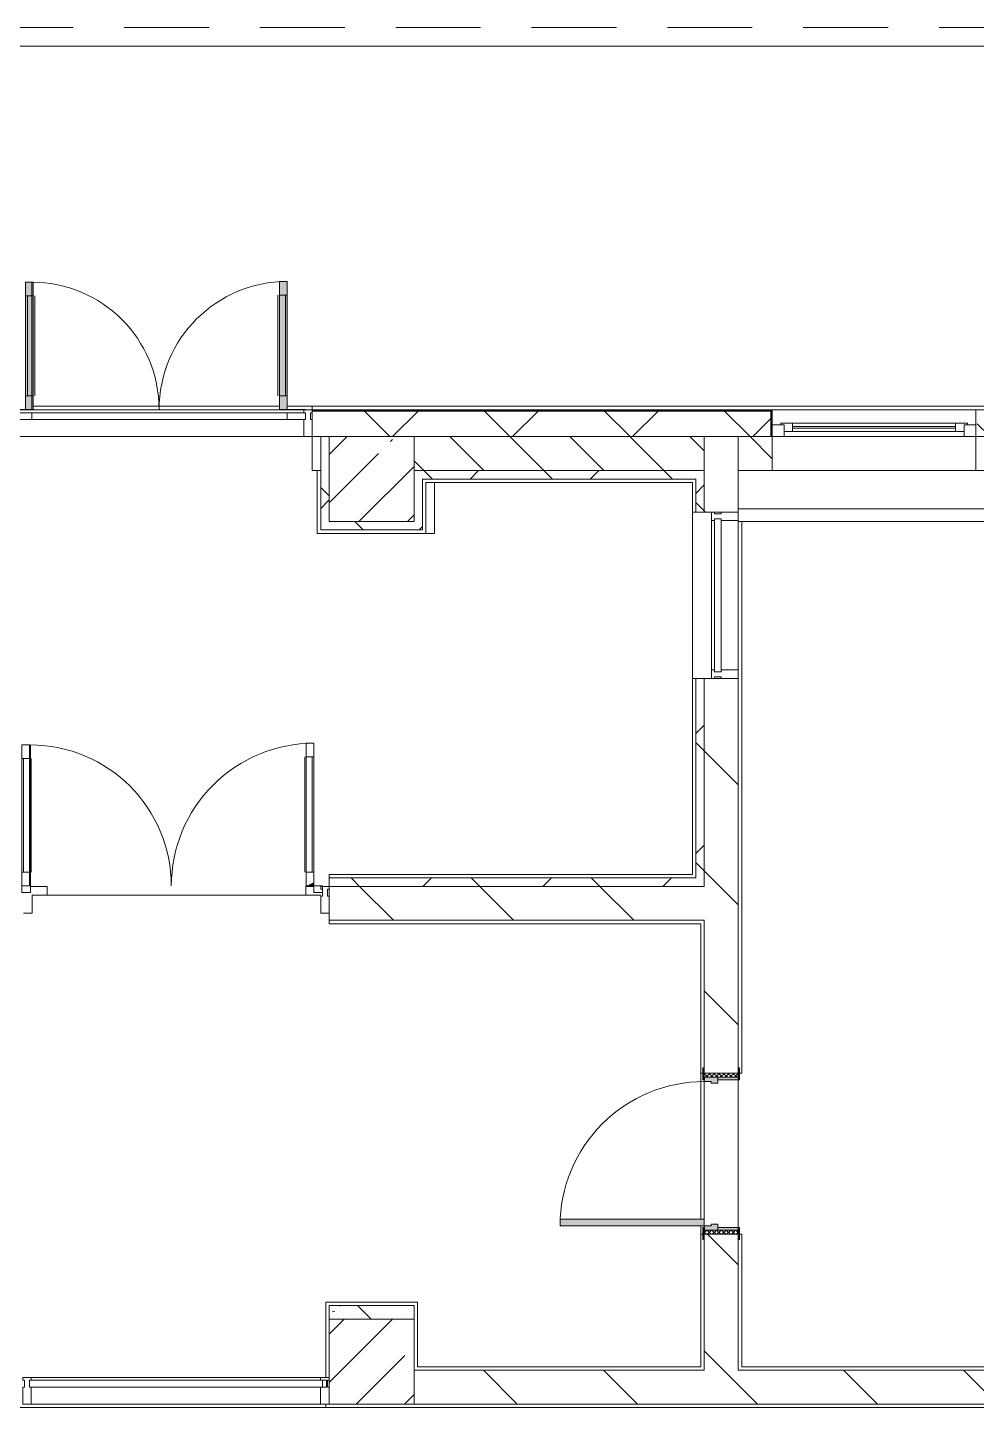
# Model space of a CAD drawing. Header units: millimetres. Extents: x -4060 to 187734, y -8553 to 29000.
# Drawn here: x 174548 to 180136, y 13380 to 21510 of the extents above; entities that cross this region are included whole.
import ezdxf

# ---------------------------------------------------------------- set-up
doc = ezdxf.new("R2010")
doc.units = ezdxf.units.MM
doc.linetypes.add('200_ШТРИХ__ш1_п0_6_', pattern=[800, 500, -300])
for name, color, linetype, lineweight, true_color in [('A-DETL-GENF-6', 7, 'Continuous', 5, 0xaaaaaa), ('A-DETL-GENF-7', 7, 'Continuous', 5, 0xe2e2e2), ('A-DOOR-2', 7, 'Continuous', 5, 0xaaaaaa), ('A-DOOR-3', 7, 'Continuous', 5, 0xe2e2e2), ('A-DOOR-FRAM-2', 7, 'Continuous', 5, 0xe2e2e2), ('A-DOOR-FRAM-3', 7, 'Continuous', 5, 0xaaaaaa), ('A-FLOR-1', 7, 'Continuous', 5, 0xaaaaaa), ('I-WALL-24', 7, 'Continuous', 5, 0x787878)]:
    doc.layers.add(name, color=color, linetype=linetype, lineweight=lineweight, true_color=true_color)
for name, color, linetype, lineweight in [('A-DETL-MBND-1', 7, '200_ШТРИХ__ш1_п0_6_', 9), ('A-GLAZ-2', 7, 'Continuous', 5), ('A-GLAZ-CURT-2', 7, 'Continuous', 5), ('A-GLAZ-CWMG-2', 7, 'Continuous', 5), ('A-WALL', 7, 'Continuous', 9), ('A-WALL-9', 7, 'Continuous', 5), ('I-WALL-22', 7, 'Continuous', 5), ('S-COLS-2', 7, 'Continuous', 5)]:
    doc.layers.add(name, color=color, linetype=linetype, lineweight=lineweight)
pattern_1 = [(135, (60723.74, 0), (-353.5534, -353.5534), [])]
pattern_2 = [(135, (60723.74, 0), (-176.7767, -176.7767), [])]
pattern_3 = [(45, (60723.74, 0), (-353.5534, 353.5534), []), (135, (60723.74, 0), (-353.5534, -353.5534), [])]

# ---------------------------------------------------------------- blocks, each defined once
blk = doc.blocks.new('110_Дверь_СКБ_1Ст_Внутренняя1 - Д-14_п_ 950x2100h_охрана-33310230-1_5_1_птичка')
at = {"layer": 'A-DOOR-2'}
h = blk.add_hatch(dxfattribs=at)
h.set_pattern_fill('FP_62', color=256, style=0, pattern_type=2)
h.set_pattern_definition([(135, (1826.41, 164.685), (-14.14214, -14.14214), []), (225, (1826.41, 164.685), (14.14214, -14.14214), [])])
h.paths.add_polyline_path([(462.5, 100), (462.5, -100), (487.5, -100), (487.5, 100)])
at = {"layer": 'A-DOOR-3'}
h = blk.add_hatch(color=256, dxfattribs=at)
h.paths.add_polyline_path([(-437.5, 20), (-402.5, 20), (-402.5, 60), (-412.5, 60), (-412.5, 100), (-437.5, 100)])
h.paths.add_polyline_path([(427.5, 20), (462.5, 20), (462.5, 100), (437.5, 100), (437.5, 60), (427.5, 60), (427.5, 44)])
at = {"layer": 'A-DOOR-FRAM-2'}
for points in [[(-412.5, 120), (-412.5, 100), (-372.5, 100), (-372.5, 950), (-412.5, 950)], [(-492.5, 108), (-492.5, 100), (-422.5, 100), (-422.5, 108), (-462.5, 108)], [(447.5, 108), (447.5, 100), (517.5, 100), (517.5, 108), (462.5, 108)], [(-437.5, -100), (-422.5, -100), (-422.5, 20), (-437.5, 20), (-437.5, -9.6)], [(447.5, -9.6), (449.1, -100), (462.5, -100), (462.5, 20), (447.5, 20)], [(-492.5, -100), (-492.5, -108), (-422.5, -108), (-422.5, -100), (-462.5, -100)], [(447.5, -102.9), (447.5, -108), (517.5, -108), (517.5, -100), (447.5, -100)]]:
    blk.add_hatch(color=256, dxfattribs=at).paths.add_polyline_path(points)
at = {"layer": 'A-DOOR-FRAM-3'}
h = blk.add_hatch(dxfattribs=at)
h.set_pattern_fill('FP_63', color=256, style=0, pattern_type=2)
h.set_pattern_definition([(45, (-296.384, 164.685), (-14.1421, 14.1421), []), (135, (-296.384, 164.685), (-14.1421, -14.1421), [])])
h.paths.add_polyline_path([(-462.5, -100), (-437.5, -100), (-437.5, 100), (-462.5, 100), (-462.5, -9.6)])
at = {"layer": 'A-DOOR-2'}
for p, q in [((-412.5, 950), (-412.5, 100)), ((-372.5, 950), (-412.5, 950)), ((-372.5, 100), (-372.5, 950)), ((-412.5, 100), (-372.5, 100))]:
    blk.add_line(p, q, dxfattribs=at)
blk.add_arc((-412.5, 100), 850, 360, 90, dxfattribs=at)
at = {"layer": 'A-DOOR-FRAM-3'}
for p, q in [((-422.5, 108), (-492.5, 108)), ((-492.5, 108), (-492.5, 100)), ((-492.5, 100), (-422.5, 100)), ((-437.5, 100), (-462.5, 100)), ((-462.5, 100), (-462.5, -100)), ((-412.5, 100), (-437.5, 100)), ((-437.5, 100), (-437.5, 20)), ((-437.5, -100), (-437.5, 100)), ((-422.5, 100), (-437.5, 100)), ((-437.5, 100), (-437.5, 99)), ((-437.5, 99), (-422.5, 99)), ((-422.5, 100), (-422.5, 108)), ((-422.5, 99), (-422.5, 100)), ((-412.5, 60), (-412.5, 100)), ((437.5, 100), (437.5, 60)), ((462.5, 100), (437.5, 100)), ((517.5, 108), (447.5, 108)), ((447.5, 108), (447.5, 100)), ((462.5, 100), (447.5, 100)), ((447.5, 100), (447.5, 99)), ((447.5, 100), (517.5, 100)), ((447.5, 99), (462.5, 99)), ((462.5, 20), (462.5, 100)), ((487.5, 100), (462.5, 100)), ((462.5, 100), (462.5, -100)), ((462.5, 99), (462.5, 100)), ((487.5, -100), (487.5, 100)), ((517.5, 100), (517.5, 108)), ((-437.5, 20), (-402.5, 20)), ((-422.5, 20), (-437.5, 20)), ((-437.5, 20), (-437.5, -100)), ((-422.5, -100), (-422.5, 20)), ((-402.5, 60), (-412.5, 60)), ((-402.5, 20), (-402.5, 60)), ((437.5, 60), (427.5, 60)), ((427.5, 60), (427.5, 20)), ((427.5, 20), (462.5, 20)), ((462.5, 20), (447.5, 20)), ((447.5, 20), (447.5, -100)), ((462.5, -100), (462.5, 20)), ((-422.5, -100), (-492.5, -100)), ((-492.5, -100), (-492.5, -108)), ((-492.5, -108), (-422.5, -108)), ((-462.5, -100), (-437.5, -100)), ((-437.5, -100), (-422.5, -100)), ((-422.5, -108), (-422.5, -100)), ((447.5, -100), (462.5, -100)), ((517.5, -100), (447.5, -100)), ((447.5, -100), (447.5, -108)), ((447.5, -108), (517.5, -108)), ((462.5, -100), (487.5, -100)), ((517.5, -108), (517.5, -100))]:
    blk.add_line(p, q, dxfattribs=at)
blk = doc.blocks.new('Прямоугольный импост - Импост структурный с накладкой - 160мм-22852563-1_5_1_птичка')
at = {"layer": 'A-GLAZ-CWMG-2'}
for p, q in [((-50, 40), (-50, 140)), ((-50, 140), (0, 140)), ((0, 140), (0, 40)), ((-50, -17), (-50, 0)), ((-10, 40), (-10, 0)), ((0, 40), (-10, 40)), ((-10, 0), (0, 0)), ((0, 0), (0, -17)), ((0, -17), (-50, -17))]:
    blk.add_line(p, q, dxfattribs=at)
blk = doc.blocks.new('Дверь_Витражная_СКБ_2Ст - ВН-5-31911725-1_5_1_птичка')
at = {"layer": 'A-DETL-GENF-7'}
for points in [[(-788, 20), (-743, 20), (-743, 770), (-788, 770), (-788, 40)], [(746, 20), (752, 20), (752, 774), (707, 774), (707, 20)]]:
    blk.add_hatch(color=256, dxfattribs=at).paths.add_polyline_path(points)
at = {"layer": 'A-DETL-GENF-6'}
for p, q in [((-788, 770), (-743, 770)), ((-788, 770), (-788, 20)), ((-743, 770), (-788, 770)), ((-788, 770), (-788, 20)), ((-743, 770), (-743, 20)), ((-743, 20), (-743, 770)), ((752, 774), (707, 774)), ((707, 774), (707, 20)), ((752, 774), (707, 774)), ((707, 774), (707, 20)), ((752, 774), (752, 20)), ((752, 20), (752, 774)), ((-788, 690), (-743, 690)), ((-778, 690), (-778, 100)), ((-734, 690), (-734, 100)), ((698, 694), (698, 100)), ((752, 694), (707, 694)), ((742, 694), (742, 100)), ((-788, 100), (-743, 100)), ((752, 100), (707, 100)), ((-752, 20), (-860, 20)), ((-752, 20), (-860, 20)), ((-743, 20), (-788, 20)), ((-788, 20), (-743, 20)), ((707, 20), (752, 20)), ((707, 20), (752, 20)), ((752, 20), (860, 20)), ((860, 20), (752, 20))]:
    blk.add_line(p, q, dxfattribs=at)
at = {"layer": 'A-DOOR-2'}
for p, q in [((-752, 770), (-752, 20)), ((752, 774), (752, 20)), ((-752, 0), (-860, 0)), ((-860, 0), (-860, -40)), ((-752, -40), (-752, 0)), ((860, 0), (752, 0)), ((752, 0), (752, -40)), ((860, -40), (860, 0)), ((-860, -40), (-752, -40)), ((752, -40), (860, -40))]:
    blk.add_line(p, q, dxfattribs=at)
for centre, radius, start, end in [((-752, 20), 750, 360, 90), ((752, 20), 754, 90, 180)]:
    blk.add_arc(centre, radius, start, end, dxfattribs=at)
blk = doc.blocks.new('Прямоугольный импост - Импост структурный с накладкой - 160мм-24260934-1_5_1_птичка')
at = {"layer": 'A-GLAZ-CWMG-2'}
for p, q in [((115450.4, 19257), (113750.4, 19257)), ((115352.4, 19240), (113848.4, 19240)), ((115352.4, 19200), (113848.4, 19200)), ((115450.4, 19100), (113750.4, 19100))]:
    blk.add_line(p, q, dxfattribs=at)
blk = doc.blocks.new('Дверь_Витражная_остекление_ - ВВ-14 остекление-32472302-1_5_1_птичка')
at = {"layer": 'A-DETL-GENF-7'}
blk.add_hatch(color=256, dxfattribs=at).paths.add_polyline_path([(-792.9, -20), (-835, -20), (-835, -41.3), (-818.7, -33.1)])
at = {"layer": 'A-DETL-GENF-6'}
for p, q in [((-790, -20), (-835, -20)), ((-835, -860), (-835, -20)), ((-790, -20), (-835, -20)), ((-835, -20), (-835, -860)), ((-790, -860), (-790, -20)), ((-790, -860), (-790, -20)), ((840, -850), (840, -20)), ((840, -20), (840, -850)), ((885, -850), (885, -20)), ((885, -850), (885, -20)), ((-835, -100), (-790, -100)), ((-825, -780), (-825, -100)), ((-781, -780), (-781, -100)), ((831, -770), (831, -100)), ((885, -100), (840, -100)), ((875, -770), (875, -100)), ((-835, -780), (-790, -780)), ((885, -770), (840, -770)), ((-835, -860), (-790, -860)), ((-835, -860), (-790, -860)), ((885, -850), (840, -850)), ((840, -850), (885, -850))]:
    blk.add_line(p, q, dxfattribs=at)
at = {"layer": 'A-DOOR-2'}
for p, q in [((-885, 20), (-835, 20)), ((-885, -20), (-885, 20)), ((-835, 20), (-835, -20)), ((835, 20), (885, 20)), ((835, -20), (835, 20)), ((885, 20), (885, -20)), ((-835, -20), (-885, -20)), ((-835, -860), (-835, -20)), ((835, -850), (835, -20)), ((885, -20), (835, -20))]:
    blk.add_line(p, q, dxfattribs=at)
for centre, radius, start, end in [((-835, -20), 840, 270, 0), ((835, -20), 830, 180, 270)]:
    blk.add_arc(centre, radius, start, end, dxfattribs=at)
blk = doc.blocks.new('Прямоугольный импост - Импост структурный с накладкой - 160мм Темный-V143-1_5_1_птичка')
at = {"layer": 'A-GLAZ-CWMG-2'}
for p, q in [((-25, 0), (-25, 17)), ((-25, 17), (25, 17)), ((-15, 0), (-25, 0)), ((-15, -40), (-15, 0)), ((25, 0), (15, 0)), ((15, 0), (15, -40)), ((25, 17), (25, 0)), ((-25, -140), (-25, -40)), ((-25, -40), (-15, -40)), ((15, -40), (25, -40)), ((25, -40), (25, -140)), ((25, -140), (-25, -140))]:
    blk.add_line(p, q, dxfattribs=at)
blk = doc.blocks.new('Системная панель - Стекло - 40мм-24262626-1_5_1_птичка')
at = {"layer": 'A-GLAZ-CURT-2'}
h = blk.add_hatch(dxfattribs=at)
h.set_pattern_fill('FP_175', color=256, style=0, pattern_type=2)
h.set_pattern_definition([(135, (17665, -118370), (-1414.214, -1414.214), [1000, -3000]), (135, (18165, -119370), (-1414.214, -1414.214), [3000, -1000]), (135, (18665, -117370), (-1414.214, -1414.214), [1000, -3000])])
h.paths.add_polyline_path([(450, 0), (450, 40), (-450, 40), (-450, 0), (272.2, 0)])
for p, q in [((450, 40), (-450, 40)), ((-450, 40), (-450, 0)), ((-450, 0), (450, 0)), ((450, 0), (450, 40))]:
    blk.add_line(p, q, dxfattribs=at)
blk = doc.blocks.new('Прямоугольный импост - Импост структурный с накладкой - 160мм-20958586-1_5_1_птичка')
at = {"layer": 'A-GLAZ-CWMG-2'}
for p, q in [((117853, 17725), (117853, 18605)), ((118010, 17725), (118010, 18605))]:
    blk.add_line(p, q, dxfattribs=at)
blk = doc.blocks.new('Прямоугольный импост - Импост структурный с накладкой - 160мм-24262627-1_5_1_птичка')
at = {"layer": 'A-GLAZ-CWMG-2'}
for p, q in [((-50, 0), (-50, 17)), ((-50, 17), (0, 17)), ((-40, 0), (-50, 0)), ((-40, -40), (-40, 0)), ((0, 0), (-10, 0)), ((-10, 0), (-10, -40)), ((0, 17), (0, 0)), ((-50, -140), (-50, -40)), ((-50, -40), (-40, -40)), ((-10, -40), (0, -40)), ((0, -40), (0, -140)), ((0, -140), (-50, -140))]:
    blk.add_line(p, q, dxfattribs=at)
blk = doc.blocks.new('Прямоугольный импост - Импост структурный с накладкой - 160мм-24262628-1_5_1_птичка')
at = {"layer": 'A-GLAZ-CWMG-2'}
for p, q in [((0, 17), (-50, 17)), ((-50, 17), (-50, 0)), ((-50, 0), (-40, 0)), ((-40, 0), (-40, -40)), ((-10, -40), (-10, 0)), ((-10, 0), (0, 0)), ((0, 0), (0, 17)), ((-40, -40), (-50, -40)), ((-50, -40), (-50, -140)), ((0, -40), (-10, -40)), ((0, -140), (0, -40)), ((-50, -140), (0, -140))]:
    blk.add_line(p, q, dxfattribs=at)
blk = doc.blocks.new('120_Окно_СКБ_1Ст - 120_Окно_СКБ_1Ст_1200х2500_h_ с форточкой-22889524-1_5_1_птичка')
at = {"layer": 'A-GLAZ-2'}
for p, q in [((-600, 5), (-600, 75)), ((-600, 75), (-530, 75)), ((600, 75), (-600, 75)), ((-530, 5), (-600, 5)), ((-600, 5), (-550, 5)), ((-530, 5), (-550, 5)), ((-550, 5), (-550, -5)), ((-530, 75), (-530, 5)), ((530, 45), (-530, 45)), ((-530, 45), (-530, 5)), ((-480, -5), (-480, 45)), ((-480, 25), (480, 25)), ((480, 15), (-480, 15)), ((480, -5), (480, 45)), ((530, 5), (530, 75)), ((530, 75), (600, 75)), ((530, 5), (530, 45)), ((600, 5), (530, 5)), ((550, 5), (530, 5)), ((550, 5), (600, 5)), ((550, -5), (550, 5)), ((600, 75), (600, 5)), ((-550, -5), (550, -5)), ((550, -5), (-550, -5))]:
    blk.add_line(p, q, dxfattribs=at)
blk = doc.blocks.new('Системная панель - Стекло - 40мм-32354598-1_5_1_птичка')
at = {"layer": 'A-GLAZ-CURT-2'}
for p, q in [((875, 40), (-875, 40)), ((-875, 40), (-875, 0)), ((-875, 0), (875, 0)), ((875, 0), (875, 40))]:
    blk.add_line(p, q, dxfattribs=at)
blk = doc.blocks.new('Прямоугольный импост - Импост структурный с накладкой - 160мм Темный-32355000-1_5_1_птичка')
at = {"layer": 'A-GLAZ-CWMG-2'}
for p, q in [((113845.4, 13557), (115550, 13557)), ((113845.4, 13400), (115550, 13400))]:
    blk.add_line(p, q, dxfattribs=at)
blk = doc.blocks.new('Прямоугольный импост - Импост структурный с накладкой - 160мм Темный-V141-1_5_1_птичка')
at = {"layer": 'A-GLAZ-CWMG-2'}
for p, q in [((-25, 0), (-25, 17)), ((-25, 17), (25, 17)), ((-15, 0), (-25, 0)), ((-15, -40), (-15, 0)), ((25, 0), (15, 0)), ((15, 0), (15, -40)), ((25, 17), (25, 0)), ((-25, -140), (-25, -40)), ((-25, -40), (-15, -40)), ((15, -40), (25, -40)), ((25, -40), (25, -140)), ((25, -140), (-25, -140))]:
    blk.add_line(p, q, dxfattribs=at)
blk = doc.blocks.new('BSC_Колонна _Прямоугольная - 500х500-V168-1_5_1_птичка')
at = {"layer": 'S-COLS-2'}
h = blk.add_hatch(dxfattribs=at)
h.set_pattern_fill('FP_196', color=256, style=0, pattern_type=2)
h.set_pattern_definition([(45, (-115850.45, -18850), (-285.1231, 285.1231), []), (45, (-115565.32, -18850), (-285.1231, 285.1231), [504.031, -100.806, 16.764, -84.042])])
h.paths.add_polyline_path([(250, -250), (250, 250), (-250, 250), (-250, -250), (210.2, -250)])
for p, q in [((250, 250), (-250, 250)), ((-250, 250), (-250, -250)), ((250, -250), (250, 250)), ((-250, -250), (250, -250))]:
    blk.add_line(p, q, dxfattribs=at)
blk = doc.blocks.new('Прямоугольный импост - Импост структурный с накладкой - 160мм Темный-31239248-1_5_1_птичка')
at = {"layer": 'A-GLAZ-CWMG-2'}
for p, q in [((0, 17), (-50, 17)), ((-50, 17), (-50, 0)), ((-50, 0), (-40, 0)), ((-40, 0), (-40, -40)), ((-10, -40), (-10, 0)), ((-10, 0), (0, 0)), ((0, 0), (0, 17)), ((-40, -40), (-50, -40)), ((-50, -40), (-50, -140)), ((0, -40), (-10, -40)), ((0, -140), (0, -40)), ((-50, -140), (0, -140))]:
    blk.add_line(p, q, dxfattribs=at)
blk = doc.blocks.new('Прямоугольный импост - Импост структурный с накладкой - 160мм Темный-V199-1_5_1_птичка')
at = {"layer": 'A-GLAZ-CWMG-2'}
for p, q in [((0, 17), (-50, 17)), ((-50, 17), (-50, 0)), ((-50, 0), (-40, 0)), ((-40, 0), (-40, -40)), ((-10, -40), (-10, 0)), ((-10, 0), (0, 0)), ((0, 0), (0, 17)), ((-40, -40), (-50, -40)), ((-50, -40), (-50, -140)), ((0, -40), (-10, -40)), ((0, -140), (0, -40)), ((-50, -140), (0, -140))]:
    blk.add_line(p, q, dxfattribs=at)
blk = doc.blocks.new('Зашивка приборов отопления2 - Зашивка приборов отопления-33269377-1_5_1_птичка')
at = {"layer": 'A-WALL-9'}
for p, q in [((119410, 18900), (118210, 18900)), ((120680.1, 18675), (120680.1, 18900)), ((118010, 18675), (120680.1, 18675)), ((120680.1, 18675), (118010, 18675)), ((120680.1, 18600), (120680.1, 18675)), ((118010, 18600), (120680.1, 18600))]:
    blk.add_line(p, q, dxfattribs=at)

msp = doc.modelspace()

# ---------------------------------------------------------------- hatches: boundary and pattern name
at = {"layer": 'A-WALL-9'}
h = msp.add_hatch(dxfattribs=at)
h.set_pattern_fill('FP_140', color=256, style=0, pattern_type=2)
h.set_pattern_definition(pattern_3)
h.paths.add_polyline_path([(173632.6, 19100), (173614.2, 19125), (173624.2, 19100)])
h.paths.add_polyline_path([(173529.5, 19100), (173544.2, 19100), (173524.2, 19218.2), (173524.2, 19100)])
h.paths.add_polyline_path([(181575.7, 19100), (181583.7, 19100), (181580.7, 19250), (180141.7, 19250), (180141.7, 19100), (180502.3, 19100)])
h.paths.add_polyline_path([(178733.7, 19100), (178925.7, 19100), (178925.7, 19250), (176224.2, 19250), (176224.2, 19100), (178643.3, 19100)])
h.paths.add_polyline_path([(173580.1, 19158.9), (173581.3, 19170.9), (173574.2, 19180.7), (173574.2, 19250), (173524.1, 19250), (173529.5, 19228.8), (173574.2, 19167.1)])
h = msp.add_hatch(dxfattribs=at)
h.set_pattern_fill('FP_122', color=256, style=0, pattern_type=2)
h.set_pattern_definition(pattern_2)
h.paths.add_polyline_path([(171833.7, 18900), (173474.2, 18900), (173474.2, 19100), (171773.7, 19100), (171773.7, 18900), (171823.7, 18900)])
h.paths.add_polyline_path([(178468, 18900), (178533.7, 18900), (178533.7, 19100), (176824.2, 19100), (176824.2, 18900), (178463.7, 18900)])
h.paths.add_polyline_path([(173574.2, 18900), (173574.2, 19100), (173524.2, 19100), (173524.2, 18900), (173544.2, 18900)])
h.paths.add_polyline_path([(176274.2, 18900), (176274.2, 19100), (176224.2, 19097), (176228, 18900), (176256.9, 18900)])
h = msp.add_hatch(dxfattribs=at)
h.set_pattern_fill('FP_122', color=256, style=0, pattern_type=2)
h.set_pattern_definition(pattern_2)
h.paths.add_polyline_path([(181633.7, 18900), (181653.7, 18900), (181653.7, 19100), (180133.7, 19100), (180133.7, 18900), (181403.9, 18900)])
h.paths.add_polyline_path([(178753.7, 18900), (178933.7, 18900), (178928.7, 19100), (178733.7, 19100), (178733.7, 18900)])
at = {"layer": 'I-WALL-22'}
h = msp.add_hatch(dxfattribs=at)
h.set_pattern_fill('FP_140', color=256, style=0, pattern_type=2)
h.set_pattern_definition(pattern_3)
h.paths.add_polyline_path([(176324.2, 18550), (176319.6, 19100), (176274.2, 19100), (176274.2, 18550), (176324.1, 18550)])
h = msp.add_hatch(dxfattribs=at)
h.set_pattern_fill('FP_139', color=256, style=0, pattern_type=2)
h.set_pattern_definition(pattern_1)
h.paths.add_polyline_path([(178733.7, 16450), (178733.7, 17675), (178533.7, 17675), (178533.7, 16450), (178643.3, 16450)])
h.paths.add_polyline_path([(178733.7, 18655), (178733.7, 19100), (178533.7, 19100), (178533.7, 18655), (178643.3, 18655)])
h = msp.add_hatch(dxfattribs=at)
h.set_pattern_fill('FP_140', color=256, style=0, pattern_type=2)
h.set_pattern_definition(pattern_3)
h.paths.add_polyline_path([(178451.5, 18850), (178483.7, 18850.3), (178483.7, 18900), (176824.2, 18900), (176824.2, 18850), (177713.9, 18850)])
h = msp.add_hatch(dxfattribs=at)
h.set_pattern_fill('FP_140', color=256, style=0, pattern_type=2)
h.set_pattern_definition(pattern_3)
h.paths.add_polyline_path([(178533.7, 16500), (178533.7, 17675), (178483.7, 17675), (178483.7, 16500), (178530.3, 16500)])
h.paths.add_polyline_path([(178483.7, 18655), (178533.7, 18655), (178533.7, 18900), (178483.7, 18900), (178483.7, 18830)])
h = msp.add_hatch(dxfattribs=at)
h.set_pattern_fill('FP_140', color=256, style=0, pattern_type=2)
h.set_pattern_definition(pattern_3)
h.paths.add_polyline_path([(176784.4, 18550), (176874.2, 18550), (176874.2, 18600), (176324.2, 18600), (176324.2, 18550), (176377, 18550)])
h = msp.add_hatch(dxfattribs=at)
h.set_pattern_fill('FP_140', color=256, style=0, pattern_type=2)
h.set_pattern_definition(pattern_3)
h.paths.add_polyline_path([(178463.7, 16450), (178533.7, 16450), (178530.3, 16500), (176324.2, 16500), (176326.6, 16450), (177662.3, 16450)])
h = msp.add_hatch(dxfattribs=at)
h.set_pattern_fill('FP_139', color=256, style=0, pattern_type=2)
h.set_pattern_definition(pattern_1)
h.paths.add_polyline_path([(178733.7, 16250), (178733.7, 16450), (176324.2, 16450), (176324.4, 16250), (178643.3, 16250)])
h = msp.add_hatch(dxfattribs=at)
h.set_pattern_fill('FP_139', color=256, style=0, pattern_type=2)
h.set_pattern_definition(pattern_1)
h.paths.add_polyline_path([(178643.3, 13600), (178733.7, 13600), (178733.7, 14400), (178533.7, 14400), (178533.7, 13600)])
h.paths.add_polyline_path([(178733.7, 15350), (178733.7, 16250), (178533.7, 16250), (178533.7, 15350), (178663.1, 15350)])
h = msp.add_hatch(dxfattribs=at)
h.set_pattern_fill('FP_139', color=256, style=0, pattern_type=2)
h.set_pattern_definition(pattern_1)
h.paths.add_polyline_path([(181653.7, 13400), (181653.7, 13600), (176823.7, 13600), (176823.7, 13400), (181431.8, 13400)])
at = {"layer": 'I-WALL-24'}
h = msp.add_hatch(dxfattribs=at)
h.set_pattern_fill('FP_147', color=256, style=0, pattern_type=2)
h.set_pattern_definition([(135, (60723.74, 0), (-377.1708, -377.1708), [533.4, -88.9, 17.78, -88.9]), (135, (60723.74, 376.94), (-377.1708, -377.1708), []), (50, (60723.74, 0), (637.6445, -55.7866), [66.675, -733.425]), (355, (60723.74, 0), (-123.3494, 668.6992), [53.34, -586.74]), (100.451, (60776.9, -4.65), (514.299, 612.908), [56.665, -623.315]), (46.184, (60723.74, 177.8), (948.7764, -147.1497), [100.012, -1100.137]), (96.636, (60802.8, 165.5), (830.909, 865.997), [84.998, -934.973]), (351.184, (60723.7, 177.8), (830.918, 865.988), [80.01, -880.11]), (21, (60812.64, 133.35), (530.6506, -357.9283), [66.675, -733.425]), (326, (60812.64, 133.35), (216.308, 644.6585), [53.34, -586.74]), (71.451, (60856.86, 103.5), (746.9596, 286.7243), [56.665, -623.315]), (37.5, (60723.74, 0), (10.81053, 295.9426), [16.764, -562.864, 16.764, -578.866, -588.962]), (37.5, (60723.74, 0), (10.81053, 295.9426), [-1175.258, 16.764, -572.198]), (7.5, (60723.74, 0), (233.86916, 350.63175), [16.764, -322.834, 16.764, -549.529, -224.472]), (7.5, (60723.74, 0), (233.86916, 350.63175), [-905.891, 16.764, -207.708]), (327.5, (60525.5, 0), (474.5678, -20.0513), [16.764, -205.486, 16.764, -676.656, -920.115]), (327.5, (60525.5, 0), (474.5678, -20.0513), [-915.67, 16.764, -903.351]), (317.5, (60436.6, 0), (518.4522, 88.9934), [16.764, -272.161, 16.764, -443.738, -653.415]), (317.5, (60436.6, 0), (518.4522, 88.9934), [-749.427, 16.764, -636.651])])
h.paths.add_polyline_path([(176784.4, 13900), (176823.7, 13900), (176823.7, 13980), (176324.2, 13980), (176324.2, 13900), (176379.2, 13900)])
at = {"layer": 'S-COLS-2'}
h = msp.add_hatch(dxfattribs=at)
h.set_pattern_fill('FP_121', color=256, style=0, pattern_type=2)
h.set_pattern_definition([(45, (60723.74, 0), (-285.1231, 285.1231), []), (45, (61008.87, 0), (-285.1231, 285.1231), [504.031, -100.806, 16.764, -84.042])])
h.paths.add_polyline_path([(176588.1, 13400), (176823.7, 13400), (176823.7, 13900), (176323.7, 13900), (176323.7, 13400)])

# ---------------------------------------------------------------- linework, layer by layer
at = {"layer": 'A-DETL-MBND-1'}
for p, q in [((171916.3, 21510), (180693.7, 21510)), ((180693.7, 21400), (171995.9, 21400))]:
    msp.add_line(p, q, dxfattribs=at)
at = {"layer": 'A-FLOR-1'}
for p, q in [((180693.7, 21400), (171995.9, 21400)), ((176944.2, 18830), (176944.2, 18530)), ((178753.7, 15350), (178753.7, 18600)), ((176944.2, 18530), (176894.2, 18530)), ((174564.2, 16450), (174662.2, 16450)), ((174662.2, 16450), (174662.2, 16398)), ((176186.2, 16398), (176186.2, 16450)), ((176186.2, 16450), (176234.2, 16450)), ((176274.2, 16398), (174574.2, 16398)), ((174574.2, 16398), (174574.2, 16293)), ((174574.2, 16293), (174524.2, 16293)), ((176324.2, 16230), (176324.2, 16250)), ((178513.7, 16230), (176324.2, 16230)), ((178513.7, 14490), (178513.7, 16230)), ((178513.7, 15350), (178525.7, 15350)), ((178741.7, 15350), (178753.7, 15350)), ((178513.7, 13620), (178513.7, 14450)), ((178525.7, 14400), (178513.7, 14400)), ((178753.7, 14400), (178741.7, 14400)), ((178753.7, 13620), (178753.7, 14400)), ((176303.7, 13557), (176303.7, 14000)), ((176303.7, 14000), (176843.7, 14000)), ((176843.7, 14000), (176843.7, 13620)), ((176843.7, 13620), (178513.7, 13620)), ((181633.7, 13620), (178753.7, 13620)), ((174398, 13380), (181083.7, 13380)), ((176303.7, 13380), (176303.7, 13400))]:
    msp.add_line(p, q, dxfattribs=at)
at = {"layer": 'A-WALL'}
for p, q in [((178928.7, 19253), (176224.2, 19253)), ((178925.7, 19250), (176224.2, 19250)), ((178925.7, 19100), (178925.7, 19250)), ((178928.7, 19100), (178928.7, 19253)), ((176274.2, 19100), (176224.2, 19100)), ((176274.2, 19100), (176274.2, 18550)), ((178533.7, 19100), (176824.2, 19100)), ((178533.7, 18655), (178533.7, 19100)), ((178733.7, 19100), (178933.7, 19100)), ((178733.7, 19100), (178733.7, 18900)), ((181653.7, 19100), (180133.7, 19100)), ((176254.2, 18900), (176274.2, 18900)), ((176874.2, 18850), (178483.7, 18850)), ((176874.2, 18850), (176874.2, 18550)), ((178483.7, 18850), (178483.7, 18655)), ((176874.2, 18550), (176274.2, 18550)), ((178483.7, 17675), (178483.7, 16500)), ((178533.7, 16500), (178533.7, 17675)), ((178483.7, 16500), (176324.2, 16500))]:
    msp.add_line(p, q, dxfattribs=at)
at = {"layer": 'A-WALL-9'}
for p, q in [((174581.2, 19280), (176031.2, 19280)), ((176076.2, 19280), (185395.8, 19280)), ((176224.2, 19280), (176224.2, 18900)), ((181733.7, 19258), (176224.2, 19258)), ((178933.7, 18900), (178933.7, 19258)), ((180133.7, 19258), (180133.7, 18900)), ((176274.2, 19100), (176324.2, 19100)), ((176224.2, 18900), (176254.2, 18900)), ((176824.2, 18900), (178533.7, 18900)), ((178733.7, 18900), (181653.7, 18900))]:
    msp.add_line(p, q, dxfattribs=at)
at = {"layer": 'I-WALL-22'}
for p, q in [((178733.7, 19100), (178533.7, 19100)), ((176254.2, 18900), (176254.2, 18530)), ((178733.7, 18655), (178733.7, 18900)), ((176894.2, 18830), (178463.7, 18830)), ((176894.2, 18530), (176894.2, 18830)), ((178463.7, 18830), (178463.7, 16520)), ((178463.7, 18655), (178733.7, 18655)), ((176254.2, 18530), (176894.2, 18530)), ((178733.7, 17675), (178463.7, 17675)), ((178733.7, 15380), (178733.7, 17675)), ((176324.2, 16520), (176324.2, 16250)), ((178463.7, 16520), (176324.2, 16520)), ((178533.7, 16450), (176324.2, 16450)), ((178533.7, 16500), (178533.7, 16500)), ((178533.7, 16450), (178533.7, 16500)), ((176324.2, 16250), (178533.7, 16250)), ((178533.7, 16250), (178533.7, 15380)), ((178533.7, 14490), (178533.7, 15300)), ((178733.7, 15310), (178733.7, 14440)), ((178533.7, 14370), (178533.7, 13600)), ((178733.7, 13600), (178733.7, 14370)), ((176823.7, 13980), (176324.2, 13980)), ((176324.2, 13980), (176324.2, 13900)), ((176823.7, 13900), (176823.7, 13980)), ((176324.2, 13900), (176823.7, 13900)), ((178533.7, 13600), (176823.7, 13600)), ((176823.7, 13600), (176823.7, 13400)), ((181653.7, 13600), (178733.7, 13600)), ((176823.7, 13400), (181103.7, 13400))]:
    msp.add_line(p, q, dxfattribs=at)
at = {"layer": 'S-COLS-2'}
for p, q in [((176823.7, 13900), (176323.7, 13900)), ((176323.7, 13900), (176323.7, 13400)), ((176823.7, 13600), (176823.7, 13900)), ((176823.7, 13400), (176823.7, 13600)), ((176323.7, 13400), (176823.7, 13400))]:
    msp.add_line(p, q, dxfattribs=at)

# ---------------------------------------------------------------- block references
at = {"layer": 'A-DOOR-2'}
msp.add_blockref('Дверь_Витражная_СКБ_2Ст - ВН-5-31911725-1_5_1_птичка', (175324.2, 19240), dxfattribs=at)
for name, p, rotation in [('Дверь_Витражная_остекление_ - ВВ-14 остекление-32472302-1_5_1_птичка', (175399.2, 16433), 180), ('110_Дверь_СКБ_1Ст_Внутренняя1 - Д-14_п_ 950x2100h_охрана-33310230-1_5_1_птичка', (178633.7, 14862.5), 90)]:
    msp.add_blockref(name, p, dxfattribs=dict(at, rotation=rotation))
at = {"layer": 'A-GLAZ-2', "rotation": 180}
msp.add_blockref('120_Окно_СКБ_1Ст - 120_Окно_СКБ_1Ст_1200х2500_h_ с форточкой-22889524-1_5_1_птичка', (179533.7, 19175), dxfattribs=at)
at = {"layer": 'A-GLAZ-CURT-2'}
for name, p, rotation in [('Системная панель - Стекло - 40мм-24262626-1_5_1_птичка', (178593.7, 18165), 269.9999999999995), ('Системная панель - Стекло - 40мм-32354598-1_5_1_птичка', (175434.2, 13540), 180)]:
    msp.add_blockref(name, p, dxfattribs=dict(at, rotation=rotation))
at = {"layer": 'A-GLAZ-CWMG-2'}
for name, p in [('Прямоугольный импост - Импост структурный с накладкой - 160мм-24260934-1_5_1_птичка', (60723.7, 0)), ('Прямоугольный импост - Импост структурный с накладкой - 160мм-20958586-1_5_1_птичка', (60723.7, 0)), ('Прямоугольный импост - Импост структурный с накладкой - 160мм Темный-31239248-1_5_1_птичка', (176324.2, 16433)), ('Прямоугольный импост - Импост структурный с накладкой - 160мм Темный-32355000-1_5_1_птичка', (60723.7, 0)), ('Прямоугольный импост - Импост структурный с накладкой - 160мм Темный-V199-1_5_1_птичка', (176323.7, 13540))]:
    msp.add_blockref(name, p, dxfattribs=at)
at = {"layer": 'A-GLAZ-CWMG-2', "extrusion": (0, 0, -1)}
for name, p, rotation in [('Прямоугольный импост - Импост структурный с накладкой - 160мм-22852563-1_5_1_птичка', (-176224.2, 19240), 180), ('Прямоугольный импост - Импост структурный с накладкой - 160мм-24262627-1_5_1_птичка', (-178593.7, 17675), 270.0000000000005)]:
    msp.add_blockref(name, p, dxfattribs=dict(at, rotation=rotation))
at = {"layer": 'A-GLAZ-CWMG-2', "rotation": 89.99999999999955}
msp.add_blockref('Прямоугольный импост - Импост структурный с накладкой - 160мм-24262628-1_5_1_птичка', (178593.7, 18655), dxfattribs=at)
at = {"layer": 'A-GLAZ-CWMG-2', "extrusion": (0, 0, -1)}
for name, p in [('Прямоугольный импост - Импост структурный с накладкой - 160мм Темный-V143-1_5_1_птичка', (-176299.2, 16433)), ('Прямоугольный импост - Импост структурный с накладкой - 160мм Темный-V141-1_5_1_птичка', (-174544.2, 13540))]:
    msp.add_blockref(name, p, dxfattribs=at)
at = {"layer": 'A-WALL-9'}
msp.add_blockref('Зашивка приборов отопления2 - Зашивка приборов отопления-33269377-1_5_1_птичка', (60723.7, 0), dxfattribs=at)
at = {"layer": 'S-COLS-2'}
msp.add_blockref('BSC_Колонна _Прямоугольная - 500х500-V168-1_5_1_птичка', (176574.2, 18850), dxfattribs=at)

doc.saveas('drawing.dxf')
